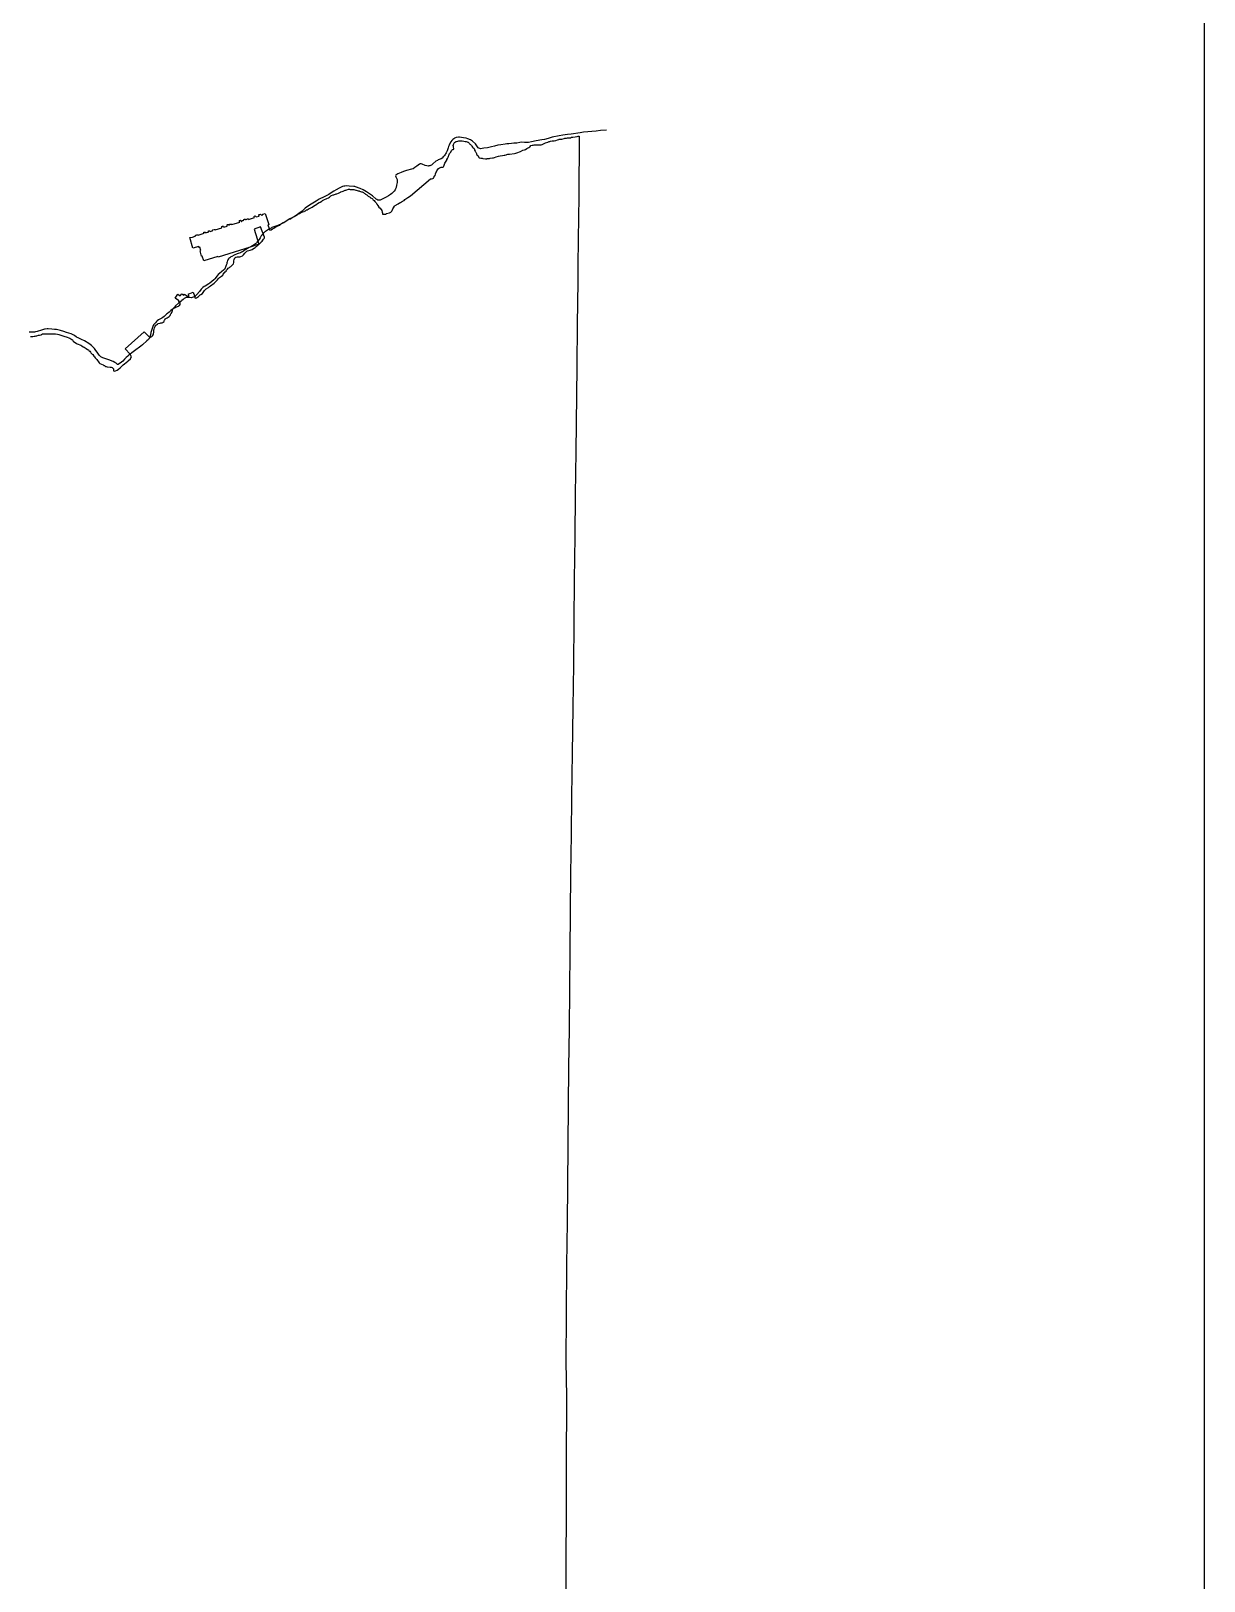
# Model space of a CAD drawing. Extents: x 0 to 800, y 146 to 730.
# Drawn here: x 735.9 to 800, y 537.4 to 622 of the extents above; entities that cross this region are included whole.
import ezdxf

# ---------------------------------------------------------------- set-up
doc = ezdxf.new("R2010")
doc.units = 0
doc.layers.get('0').update_dxf_attribs({"linetype": 'CONTINUOUS'})

msp = doc.modelspace()

# ---------------------------------------------------------------- linework, layer by layer
at = {"color": 7}
msp.add_lwpolyline([(0, 730), (800, 730), (800, 146), (0, 146), (0, 730)], dxfattribs=at)
at = {"color": 3}
msp.add_lwpolyline([(767.375, 616.590625), (767.034375, 616.559375), (766.80625, 616.53125), (766.571875, 616.50625), (766.353125, 616.490625), (766.115625, 616.465625), (765.934375, 616.44375), (765.434375, 616.365625), (765.23125, 616.340625), (764.9875, 616.3125), (764.7875, 616.278125), (764.403125, 616.20625), (764.184375, 616.13125), (763.971875, 616.078125), (763.8375, 616.059375), (763.51875, 616), (763.278125, 615.946875), (763.103125, 615.915625), (762.884375, 615.9), (762.746875, 615.921875), (762.6375, 615.903125), (762.46875, 615.875), (762.3, 615.865625), (762.18125, 615.846875), (762.040625, 615.840625), (761.93125, 615.84375), (761.83125, 615.8125), (761.603125, 615.78125), (761.440625, 615.75625), (761.246875, 615.709375), (761.084375, 615.665625), (760.86875, 615.625), (760.6625, 615.59375), (760.484375, 615.55625), (760.35, 615.6125), (760.278125, 615.734375), (760.203125, 615.8375), (760.05625, 615.984375), (759.9375, 616.0625), (759.796875, 616.1), (759.703125, 616.1375), (759.5625, 616.159375), (759.44375, 616.1875), (759.346875, 616.2), (759.28125, 616.196875), (759.159375, 616.18125), (759.115625, 616.16875), (759.065625, 616.14375), (759.025, 616.1125), (758.975, 616.065625), (758.928125, 616.015625), (758.86875, 615.9375), (758.790625, 615.821875), (758.765625, 615.771875), (758.7375, 615.696875), (758.7125, 615.609375), (758.65625, 615.45625), (758.603125, 615.3375), (758.58125, 615.29375), (758.55625, 615.253125), (758.525, 615.20625), (758.49375, 615.16875), (758.44375, 615.11875), (758.3875, 615.053125), (758.34375, 615.009375), (758.18125, 614.953125), (758.13125, 614.93125), (758.053125, 614.88125), (757.890625, 614.740625), (757.803125, 614.671875), (757.759375, 614.65), (757.709375, 614.634375), (757.65625, 614.628125), (757.628125, 614.625), (757.546875, 614.6375), (757.465625, 614.65625), (757.296875, 614.728125), (757.2375, 614.75), (757.190625, 614.746875), (757.15, 614.728125), (757.003125, 614.6125), (756.890625, 614.534375), (756.8, 614.478125), (756.7125, 614.44375), (756.440625, 614.371875), (756.284375, 614.325), (756.15625, 614.278125), (756.05625, 614.2375), (755.9625, 614.19375), (755.9125, 614.165625), (755.865625, 614.125), (755.846875, 614.08125), (755.85625, 614.028125), (755.925, 613.88125), (755.934375, 613.80625), (755.93125, 613.73125), (755.903125, 613.58125), (755.875, 613.459375), (755.85, 613.384375), (755.821875, 613.328125), (755.76875, 613.253125), (755.75, 613.225), (755.6875, 613.1625), (755.640625, 613.121875), (755.56875, 613.065625), (755.453125, 612.9875), (755.33125, 612.921875), (755.215625, 612.8625), (755.05, 612.784375), (755, 612.765625), (754.946875, 612.759375), (754.890625, 612.759375), (754.86875, 612.765625), (754.821875, 612.790625), (754.78125, 612.81875), (754.590625, 612.990625), (754.528125, 613.040625), (754.36875, 613.146875), (754.265625, 613.21875), (754.171875, 613.275), (754.06875, 613.325), (753.909375, 613.39375), (753.659375, 613.4875), (753.621875, 613.496875), (753.5625, 613.50625), (753.3125, 613.53125), (753.159375, 613.534375), (753.075, 613.528125), (753.028125, 613.51875), (752.953125, 613.5), (752.903125, 613.48125), (752.7625, 613.41875), (752.6, 613.31875), (752.475, 613.24375), (752.3375, 613.165625), (752.19375, 613.075), (752.13125, 613.0375), (751.946875, 612.940625), (751.68125, 612.815625), (751.50625, 612.7125), (751.140625, 612.4875), (750.90625, 612.325), (750.784375, 612.190625), (750.753125, 612.1625), (750.74375, 612.15625), (750.64375, 612.08125), (750.415625, 611.928125), (750.328125, 611.875), (750.196875, 611.8), (750.065625, 611.734375), (749.971875, 611.678125), (749.815625, 611.58125), (749.7, 611.51875), (749.6125, 611.475), (749.409375, 611.378125), (749.259375, 611.3125), (749.15, 611.284375), (749.09375, 611.2625), (749.04375, 611.2375), (748.953125, 611.1875), (748.909375, 611.1625), (748.746875, 611.05625), (748.703125, 611.021875), (748.6625, 610.9875), (748.60625, 610.934375), (748.553125, 610.865625), (748.546875, 610.8625), (748.540625, 610.853125), (748.509375, 610.803125), (748.45, 610.703125), (748.390625, 610.615625), (748.278125, 610.4625), (748.246875, 610.425), (748.2, 610.375), (748.15, 610.33125), (748.13125, 610.321875), (747.95, 610.215625), (747.859375, 610.16875), (747.675, 610.0625), (747.553125, 609.984375), (747.478125, 609.934375), (747.440625, 609.915625), (747.36875, 609.8875), (747.253125, 609.853125), (747.2, 609.828125), (747.0375, 609.746875), (746.9, 609.6875), (746.85625, 609.665625), (746.7875, 609.61875), (746.746875, 609.58125), (746.71875, 609.55), (746.684375, 609.503125), (746.659375, 609.45625), (746.640625, 609.39375), (746.63125, 609.340625), (746.625, 609.2875), (746.6, 609.209375), (746.5625, 609.10625), (746.54375, 609.059375), (746.496875, 608.98125), (746.44375, 608.93125), (746.359375, 608.859375), (746.221875, 608.75625), (746.165625, 608.696875), (746.096875, 608.621875), (745.96875, 608.4625), (745.9125, 608.40625), (745.7, 608.225), (745.646875, 608.190625), (745.440625, 608.071875), (745.4, 608.04375), (745.325, 607.990625), (745.2875, 607.95625), (745.228125, 607.890625), (745.134375, 607.778125), (744.996875, 607.60625), (744.928125, 607.534375), (744.89375, 607.50625), (744.846875, 607.48125), (744.79375, 607.45625), (744.74375, 607.440625), (744.696875, 607.434375), (744.509375, 607.440625), (744.4, 607.440625), (744.38125, 607.43125), (744.340625, 607.4125), (744.303125, 607.3875), (744.246875, 607.340625), (744.178125, 607.275), (744.134375, 607.240625), (744.040625, 607.175), (744.021875, 607.159375), (744.01875, 607.15625), (744, 607.140625), (743.828125, 606.984375), (743.76875, 606.925), (743.640625, 606.79375), (743.575, 606.73125), (743.478125, 606.65), (743.38125, 606.575), (743.328125, 606.525), (743.25, 606.44375), (743.2125, 606.4125), (743.13125, 606.353125), (743.071875, 606.315625), (742.896875, 606.215625), (742.834375, 606.16875), (742.790625, 606.13125), (742.728125, 606.06875), (742.675, 606.00625), (742.628125, 605.946875), (742.603125, 605.90625), (742.584375, 605.859375), (742.4875, 605.53125), (742.453125, 605.396875), (742.41875, 605.28125), (742.4, 605.23125), (742.375, 605.190625), (742.34375, 605.153125), (742.253125, 605.06875), (742.01875, 604.8625), (741.934375, 604.79375), (741.58125, 604.5375), (741.440625, 604.428125), (741.265625, 604.275), (741.221875, 604.2375), (741.140625, 604.159375), (741.05, 604.071875), (740.94375, 603.959375), (740.875, 603.90625), (740.703125, 603.784375), (740.68125, 603.778125), (740.665625, 603.79375), (740.590625, 603.85625), (740.51875, 603.9), (740.425, 603.946875), (740.1875, 604.040625), (739.8625, 604.15625), (739.75625, 604.2), (739.709375, 604.234375), (739.653125, 604.296875), (739.55, 604.4625), (739.48125, 604.55625), (739.396875, 604.665625), (739.35625, 604.709375), (739.29375, 604.771875), (739.23125, 604.828125), (739.0875, 604.934375), (738.859375, 605.071875), (738.7, 605.159375), (738.50625, 605.24375), (738.428125, 605.28125), (738.303125, 605.36875), (738.2375, 605.409375), (738.128125, 605.453125), (738.003125, 605.49375), (737.865625, 605.534375), (737.734375, 605.584375), (737.546875, 605.64375), (737.465625, 605.665625), (737.328125, 605.690625), (737.225, 605.696875), (737.075, 605.71875), (736.875, 605.725), (736.821875, 605.725), (736.715625, 605.7125), (736.671875, 605.70625), (736.515625, 605.665625), (736.265625, 605.5875), (736.178125, 605.565625), (736.125, 605.559375), (735.84375, 605.546875)], dxfattribs=at)
at = {"color": 1}
msp.add_lwpolyline([(735.90625, 605.309375), (735.96875, 605.315625), (736.0375, 605.315625), (736.10625, 605.325), (736.1625, 605.334375), (736.215625, 605.34375), (736.25625, 605.353125), (736.35, 605.38125), (736.4, 605.39375), (736.490625, 605.4125), (736.515625, 605.43125), (736.565625, 605.45625), (736.60625, 605.465625), (736.703125, 605.465625), (736.8, 605.46875), (736.85625, 605.46875), (736.9375, 605.465625), (737.134375, 605.465625), (737.2375, 605.459375), (737.28125, 605.459375), (737.3875, 605.4375), (737.446875, 605.421875), (737.571875, 605.384375), (737.621875, 605.371875), (737.66875, 605.359375), (737.728125, 605.334375), (737.790625, 605.315625), (737.859375, 605.296875), (737.91875, 605.275), (738.009375, 605.240625), (738.05625, 605.21875), (738.10625, 605.19375), (738.159375, 605.15625), (738.19375, 605.128125), (738.246875, 605.0625), (738.315625, 605.003125), (738.39375, 604.95625), (738.45625, 604.921875), (738.509375, 604.9), (738.6, 604.853125), (738.659375, 604.834375), (738.709375, 604.796875), (738.78125, 604.753125), (738.834375, 604.725), (738.8875, 604.69375), (738.95625, 604.665625), (739.025, 604.609375), (739.06875, 604.578125), (739.096875, 604.55), (739.146875, 604.5125), (739.190625, 604.45625), (739.203125, 604.421875), (739.2125, 604.4), (739.26875, 604.35625), (739.309375, 604.328125), (739.371875, 604.240625), (739.4, 604.203125), (739.4375, 604.15), (739.49375, 604.096875), (739.521875, 604.0625), (739.559375, 604.0125), (739.625, 603.9375), (739.659375, 603.875), (739.703125, 603.834375), (739.790625, 603.796875), (739.86875, 603.7625), (739.915625, 603.734375), (739.95, 603.721875), (739.971875, 603.70625), (740.00625, 603.684375), (740.046875, 603.675), (740.1, 603.65625), (740.253125, 603.646875), (740.31875, 603.646875), (740.375, 603.628125), (740.409375, 603.590625), (740.440625, 603.54375), (740.434375, 603.446875), (740.46875, 603.4125), (740.546875, 603.43125), (740.634375, 603.478125), (740.715625, 603.5375), (740.803125, 603.609375), (740.88125, 603.678125), (740.96875, 603.76875), (741.040625, 603.825), (741.1375, 603.9), (741.215625, 603.975), (741.265625, 604.0125), (741.3625, 604.1), (741.39375, 604.15625), (741.415625, 604.2125), (741.384375, 604.278125), (741.35, 604.353125), (741.078125, 604.64375), (742.109375, 605.578125), (742.41875, 605.259375), (742.46875, 605.275), (742.528125, 605.30625), (742.56875, 605.353125), (742.603125, 605.403125), (742.634375, 605.465625), (742.640625, 605.54375), (742.640625, 605.590625), (742.65, 605.671875), (742.65625, 605.71875), (742.671875, 605.7875), (742.690625, 605.825), (742.721875, 605.88125), (742.75, 605.925), (742.79375, 605.95625), (742.853125, 605.99375), (742.8875, 606.021875), (742.98125, 606.05), (743.025, 606.059375), (743.096875, 606.06875), (743.134375, 606.08125), (743.159375, 606.1), (743.2, 606.1375), (743.215625, 606.165625), (743.225, 606.2125), (743.24375, 606.23125), (743.26875, 606.2875), (743.3, 606.303125), (743.371875, 606.340625), (743.421875, 606.371875), (743.48125, 606.40625), (743.53125, 606.453125), (743.559375, 606.5125), (743.578125, 606.54375), (743.59375, 606.578125), (743.61875, 606.625), (743.6375, 606.6625), (743.653125, 606.684375), (743.66875, 606.7375), (743.675, 606.80625), (743.69375, 606.821875), (743.725, 606.85), (743.746875, 606.86875), (743.78125, 606.88125), (743.821875, 606.896875), (743.853125, 606.909375), (743.896875, 606.9375), (743.928125, 606.953125), (743.984375, 606.971875), (744.028125, 607.003125), (744.046875, 607.0125), (744.078125, 607.05625), (744.084375, 607.078125), (744.084375, 607.165625), (744.046875, 607.178125), (743.9875, 607.21875), (744.028125, 607.26875), (743.996875, 607.2875), (743.8, 607.40625), (743.946875, 607.634375), (744.090625, 607.540625), (744.16875, 607.65), (744.284375, 607.56875), (744.3125, 607.63125), (744.425, 607.55625), (744.565625, 607.465625), (744.553125, 607.5375), (744.5375, 607.65), (744.603125, 607.66875), (744.7, 607.7), (744.79375, 607.728125), (744.803125, 607.678125), (744.878125, 607.503125), (744.878125, 607.428125), (744.925, 607.409375), (744.978125, 607.428125), (745.028125, 607.45625), (745.08125, 607.49375), (745.13125, 607.546875), (745.175, 607.584375), (745.215625, 607.60625), (745.29375, 607.66875), (745.365625, 607.765625), (745.409375, 607.821875), (745.503125, 607.909375), (745.625, 607.984375), (745.6875, 608.0375), (745.734375, 608.084375), (745.81875, 608.140625), (745.871875, 608.18125), (745.934375, 608.234375), (746.03125, 608.3125), (746.128125, 608.40625), (746.1625, 608.4625), (746.225, 608.53125), (746.284375, 608.565625), (746.33125, 608.60625), (746.4125, 608.671875), (746.4375, 608.709375), (746.534375, 608.846875), (746.596875, 608.884375), (746.61875, 608.934375), (746.659375, 608.996875), (746.7125, 609.040625), (746.771875, 609.078125), (746.821875, 609.115625), (746.846875, 609.140625), (746.9, 609.196875), (746.9875, 609.28125), (747.00625, 609.35625), (747.015625, 609.440625), (747.028125, 609.528125), (747.0625, 609.603125), (747.121875, 609.65), (747.203125, 609.671875), (747.3375, 609.659375), (747.396875, 609.678125), (747.490625, 609.725), (747.5375, 609.771875), (747.60625, 609.86875), (747.678125, 609.934375), (747.71875, 609.96875), (747.7625, 609.9875), (747.825, 610.009375), (747.903125, 610.034375), (748.021875, 610.065625), (748.090625, 610.1125), (748.128125, 610.134375), (748.171875, 610.16875), (748.225, 610.221875), (748.290625, 610.271875), (748.31875, 610.29375), (748.35625, 610.3125), (748.4, 610.35), (748.415625, 610.378125), (748.490625, 610.453125), (748.5125, 610.4875), (748.553125, 610.528125), (748.59375, 610.58125), (748.640625, 610.628125), (748.653125, 610.65), (748.665625, 610.675), (748.684375, 610.69375), (748.68125, 610.7375), (748.478125, 611.3), (748.11875, 611.184375), (748.378125, 610.35625), (747.896875, 610.190625), (746.15, 609.64375), (746.134375, 609.690625), (745.371875, 609.45), (745.28125, 609.70625), (745.25625, 609.696875), (745.165625, 609.990625), (745.2125, 610.009375), (745.15, 610.196875), (745.109375, 610.18125), (745.096875, 610.228125), (744.775, 610.140625), (744.60625, 610.7125), (744.75625, 610.746875), (744.9, 610.790625), (744.921875, 610.809375), (744.925, 610.846875), (744.953125, 610.85), (744.990625, 610.865625), (745.034375, 610.875), (745.05625, 610.875), (745.071875, 610.85625), (745.390625, 610.95), (745.378125, 610.978125), (745.378125, 611.00625), (745.396875, 611.01875), (745.43125, 611.015625), (745.459375, 611.00625), (745.46875, 610.978125), (745.64375, 611.028125), (745.640625, 611.0375), (745.6375, 611.05625), (745.625, 611.071875), (745.634375, 611.090625), (745.671875, 611.09375), (745.703125, 611.090625), (745.709375, 611.075), (745.728125, 611.053125), (745.84375, 611.090625), (745.840625, 611.103125), (745.84375, 611.121875), (745.865625, 611.13125), (745.9375, 611.159375), (745.9625, 611.159375), (745.984375, 611.15), (745.996875, 611.1375), (746.3625, 611.24375), (746.365625, 611.259375), (746.3625, 611.278125), (746.3625, 611.3), (746.365625, 611.325), (746.3875, 611.3375), (746.421875, 611.34375), (746.434375, 611.3375), (746.453125, 611.315625), (746.46875, 611.2875), (746.65, 611.33125), (746.646875, 611.346875), (746.64375, 611.353125), (746.640625, 611.38125), (746.65, 611.41875), (746.675, 611.428125), (746.70625, 611.434375), (746.73125, 611.428125), (746.73125, 611.403125), (746.74375, 611.378125), (746.7625, 611.390625), (746.75, 611.40625), (746.771875, 611.428125), (746.803125, 611.440625), (746.846875, 611.453125), (746.88125, 611.453125), (746.909375, 611.43125), (747.3375, 611.5625), (747.3375, 611.565625), (747.325, 611.59375), (747.3125, 611.61875), (747.315625, 611.646875), (747.33125, 611.65625), (747.36875, 611.659375), (747.396875, 611.646875), (747.403125, 611.628125), (747.425, 611.6), (747.44375, 611.603125), (747.446875, 611.628125), (747.478125, 611.640625), (747.528125, 611.65625), (747.55625, 611.665625), (747.559375, 611.696875), (747.5875, 611.715625), (747.640625, 611.721875), (747.659375, 611.703125), (747.678125, 611.7125), (747.721875, 611.715625), (747.75625, 611.734375), (747.79375, 611.740625), (747.80625, 611.73125), (747.81875, 611.7125), (748.1375, 611.81875), (748.121875, 611.846875), (748.115625, 611.875), (748.140625, 611.89375), (748.171875, 611.9), (748.203125, 611.89375), (748.228125, 611.846875), (748.396875, 611.89375), (748.384375, 611.928125), (748.375, 611.95625), (748.4, 611.978125), (748.434375, 611.98125), (748.46875, 611.9875), (748.525, 611.9375), (748.590625, 611.953125), (748.603125, 612.003125), (748.721875, 612.034375), (748.91875, 611.43125), (748.878125, 611.415625), (748.8875, 611.365625), (748.921875, 611.271875), (748.98125, 611.11875), (749.04375, 611.146875), (749.128125, 611.196875), (749.190625, 611.234375), (749.25625, 611.26875), (749.315625, 611.30625), (749.421875, 611.35), (749.51875, 611.396875), (749.603125, 611.46875), (749.6625, 611.5), (749.74375, 611.54375), (749.803125, 611.571875), (749.909375, 611.646875), (750.01875, 611.715625), (750.103125, 611.74375), (750.203125, 611.815625), (750.315625, 611.865625), (750.490625, 611.98125), (750.534375, 612.00625), (750.571875, 612.01875), (750.609375, 612.04375), (750.65625, 612.071875), (750.70625, 612.103125), (750.73125, 612.109375), (750.853125, 612.140625), (750.878125, 612.15), (750.925, 612.184375), (750.98125, 612.225), (751.009375, 612.234375), (751.065625, 612.26875), (751.11875, 612.296875), (751.184375, 612.328125), (751.2875, 612.375), (751.3625, 612.4375), (751.45, 612.49375), (751.49375, 612.5125), (751.5875, 612.571875), (751.678125, 612.625), (751.73125, 612.646875), (751.821875, 612.7125), (751.8625, 612.740625), (751.9, 612.753125), (751.9625, 612.7875), (752.05, 612.825), (752.090625, 612.84375), (752.184375, 612.890625), (752.234375, 612.93125), (752.265625, 612.959375), (752.31875, 612.99375), (752.35, 613.00625), (752.434375, 613.04375), (752.478125, 613.053125), (752.60625, 613.096875), (752.64375, 613.109375), (752.73125, 613.1375), (752.7625, 613.153125), (752.8375, 613.19375), (752.8625, 613.209375), (752.925, 613.23125), (752.98125, 613.25625), (753.025, 613.2625), (753.096875, 613.296875), (753.128125, 613.309375), (753.19375, 613.328125), (753.271875, 613.353125), (753.321875, 613.353125), (753.375, 613.34375), (753.49375, 613.3375), (753.5625, 613.334375), (753.625, 613.315625), (753.671875, 613.30625), (753.703125, 613.296875), (753.74375, 613.28125), (753.8125, 613.278125), (753.85, 613.2625), (753.884375, 613.253125), (753.934375, 613.23125), (753.978125, 613.21875), (754.03125, 613.209375), (754.053125, 613.19375), (754.103125, 613.171875), (754.134375, 613.146875), (754.171875, 613.128125), (754.2125, 613.090625), (754.234375, 613.0625), (754.26875, 613.05), (754.315625, 613.021875), (754.353125, 612.975), (754.45, 612.91875), (754.48125, 612.89375), (754.525, 612.875), (754.5625, 612.853125), (754.6, 612.815625), (754.625, 612.778125), (754.671875, 612.734375), (754.7125, 612.69375), (754.784375, 612.609375), (754.825, 612.54375), (754.871875, 612.46875), (754.940625, 612.375), (754.996875, 612.325), (755.1, 612.1875), (755.121875, 612.1125), (755.125, 612.046875), (755.128125, 612.003125), (755.21875, 611.9875), (755.29375, 612.003125), (755.359375, 612.025), (755.515625, 612.075), (755.590625, 612.1125), (755.634375, 612.165625), (755.665625, 612.203125), (755.703125, 612.28125), (755.734375, 612.346875), (755.79375, 612.43125), (755.83125, 612.46875), (755.984375, 612.5625), (756.053125, 612.60625), (756.11875, 612.640625), (756.23125, 612.696875), (756.3125, 612.74375), (756.359375, 612.790625), (756.40625, 612.834375), (756.4625, 612.871875), (756.525, 612.903125), (756.65625, 612.99375), (757.75, 613.921875), (757.759375, 613.91875), (757.809375, 613.921875), (757.8875, 613.9375), (757.915625, 613.959375), (757.94375, 614.0125), (757.990625, 614.08125), (758.00625, 614.109375), (758.028125, 614.175), (758.034375, 614.203125), (758.053125, 614.25625), (758.08125, 614.315625), (758.096875, 614.359375), (758.128125, 614.41875), (758.2, 614.49375), (758.24375, 614.525), (758.29375, 614.55), (758.34375, 614.559375), (758.396875, 614.553125), (758.425, 614.559375), (758.434375, 614.5625), (758.45625, 614.58125), (758.48125, 614.61875), (758.503125, 614.665625), (758.525, 614.721875), (758.540625, 614.7875), (758.575, 614.840625), (758.603125, 614.890625), (758.65625, 614.971875), (758.653125, 614.984375), (758.68125, 615.034375), (758.69375, 615.06875), (758.7125, 615.1), (758.7375, 615.153125), (758.753125, 615.190625), (758.75625, 615.2125), (758.76875, 615.25), (758.796875, 615.303125), (758.81875, 615.334375), (758.840625, 615.36875), (758.859375, 615.3875), (758.909375, 615.471875), (758.93125, 615.509375), (758.9625, 615.528125), (758.99375, 615.528125), (759.025, 615.540625), (759.03125, 615.578125), (759.015625, 615.65), (759.009375, 615.68125), (759, 615.740625), (759.0125, 615.79375), (759.025, 615.840625), (759.071875, 615.90625), (759.13125, 615.946875), (759.14375, 615.95625), (759.18125, 615.971875), (759.25, 615.984375), (759.30625, 615.990625), (759.484375, 615.990625), (759.56875, 615.984375), (759.65625, 615.971875), (759.703125, 615.95625), (759.7625, 615.946875), (759.790625, 615.928125), (759.80625, 615.934375), (759.834375, 615.90625), (759.865625, 615.871875), (759.884375, 615.85), (759.909375, 615.825), (759.9375, 615.79375), (759.990625, 615.746875), (760.015625, 615.703125), (760.046875, 615.6625), (760.071875, 615.634375), (760.121875, 615.60625), (760.1375, 615.575), (760.15625, 615.528125), (760.165625, 615.49375), (760.190625, 615.44375), (760.21875, 615.396875), (760.23125, 615.371875), (760.2625, 615.315625), (760.275, 615.284375), (760.29375, 615.23125), (760.33125, 615.190625), (760.415625, 615.078125), (760.496875, 615.05), (760.553125, 615.059375), (760.578125, 615.05), (760.60625, 615.0375), (760.759375, 615.025), (760.825, 615.025), (760.85625, 615.03125), (760.96875, 615.03125), (761.01875, 615.046875), (761.1375, 615.0625), (761.19375, 615.071875), (761.246875, 615.09375), (761.340625, 615.128125), (761.4625, 615.153125), (761.565625, 615.171875), (761.68125, 615.19375), (761.78125, 615.2125), (761.8125, 615.21875), (761.890625, 615.23125), (761.93125, 615.246875), (761.975, 615.265625), (762.075, 615.275), (762.340625, 615.30625), (762.40625, 615.325), (762.521875, 615.36875), (762.6125, 615.390625), (762.671875, 615.409375), (762.803125, 615.48125), (762.8875, 615.5125), (762.9375, 615.53125), (763.015625, 615.575), (763.05625, 615.603125), (763.121875, 615.64375), (763.171875, 615.671875), (763.19375, 615.68125), (763.225, 615.7375), (763.2375, 615.7375), (763.303125, 615.759375), (763.3625, 615.76875), (763.41875, 615.775), (763.465625, 615.784375), (763.53125, 615.7875), (763.653125, 615.7875), (763.70625, 615.784375), (763.8, 615.784375), (763.85, 615.796875), (763.91875, 615.83125), (764.03125, 615.88125), (764.15625, 615.925), (764.2375, 615.9625), (764.275, 615.971875), (764.3125, 615.984375), (764.390625, 615.99375), (764.515625, 615.99375), (764.596875, 616.021875), (764.690625, 616.059375), (764.759375, 616.06875), (764.790625, 616.084375), (764.84375, 616.084375), (764.93125, 616.0875), (765.046875, 616.121875), (765.084375, 616.140625), (765.125, 616.14375), (765.184375, 616.15), (765.23125, 616.159375), (765.2875, 616.16875), (765.4, 616.171875), (765.45625, 616.2), (765.521875, 616.20625), (765.653125, 616.215625), (765.759375, 616.228125), (765.815625, 616.253125), (765.86875, 616.25625), (765.846875, 612.959375), (765.81875, 610.63125), (765.803125, 609.171875), (765.79375, 608.303125), (765.76875, 605.98125), (765.740625, 603.659375), (765.690625, 599.015625), (765.6625, 596.6875), (765.6375, 594.365625), (765.609375, 592.0375), (765.584375, 589.7125), (765.559375, 587.390625), (765.534375, 585.0625), (765.4875, 582.5375), (765.453125, 580.215625), (765.428125, 578.103125), (765.403125, 575.9875), (765.371875, 571.75625), (765.328125, 567.51875), (765.3, 565.403125), (765.278125, 563.29375), (765.253125, 561.178125), (765.228125, 558.934375), (765.209375, 556.95625), (765.178125, 554.628125), (765.1625, 551.88125), (765.146875, 549.340625), (765.184375, 547.43125), (765.171875, 543.59375), (765.165625, 541.68125), (765.115625, 530.071875)], dxfattribs=at)

doc.saveas('drawing.dxf')
